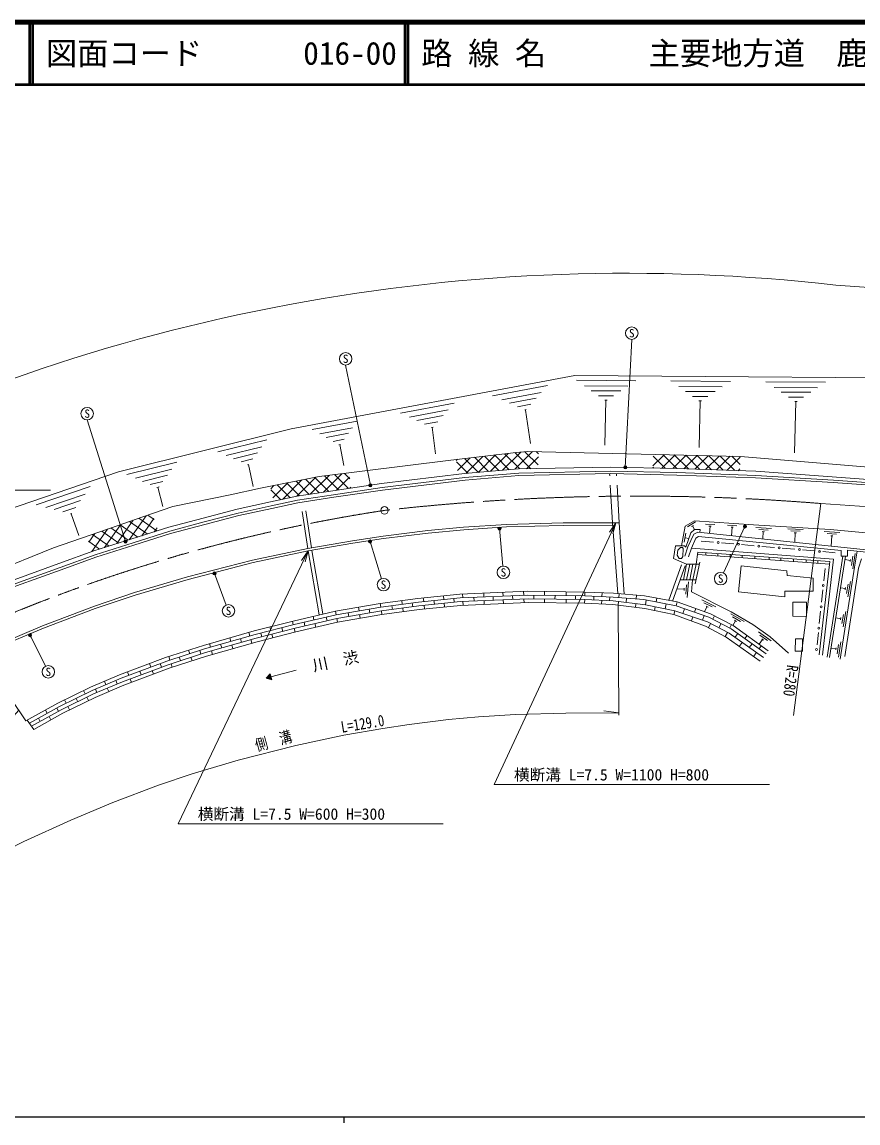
# Model space of a CAD drawing. Units: millimetres at full size, sheet at 1:1000; details may follow other scales. Extents: x 40000 to 680000, y 20000 to 380000.
# Drawn here: x 116563 to 250204, y 204000 to 380000 of the extents above; entities that cross this region are included whole.
import ezdxf
from ezdxf.enums import TextEntityAlignment as Align

# ---------------------------------------------------------------- set-up
doc = ezdxf.new("R2010")
doc.units = ezdxf.units.MM
doc.header["$LTSCALE"] = 1000
doc.linetypes.add('CHAIN', pattern=[18.5, 12, -1.5, 3.5, -1.5])
doc.linetypes.add('DASHED', pattern=[7.5, 6, -1.5])
for name, color, linetype, lineweight in [('M-BGD', 7, 'Continuous', 13), ('M-BMK', 2, 'CHAIN', 13), ('M-BMK-SRVR', 3, 'Continuous', 13), ('M-STR-HTXT', 7, 'Continuous', 13), ('M-STR-STRC', 7, 'Continuous', 13), ('M-TTL', 2, 'Continuous', 140), ('M-TTL-BAND', 7, 'Continuous', 25), ('M-TTL-LINE', 7, 'Continuous', 50)]:
    doc.layers.add(name, color=color, linetype=linetype, lineweight=lineweight)
doc.layers.add('M-BMK-HTXT', color=7, linetype='Continuous')
doc.layers.add('M-TTL-TXT', color=7, linetype='Continuous')
doc.styles.add('ＭＳ ゴシック', font='')
doc.styles.get('ＭＳ ゴシック').set_extended_font_data('MS Gothic')
pattern_1 = [(45, (0, -0), (-898.0256, 898.0256), []), (135, (0, -0), (-898.0256, -898.0256), [])]

# ---------------------------------------------------------------- blocks, each defined once
blk = doc.blocks.new('open_arrow')
at = {"color": 0, "linetype": 'Continuous', "lineweight": -2}
blk.add_lwpolyline([(7.5, 1.25), (0, 0), (7.5, -1.25)], dxfattribs=at)

msp = doc.modelspace()

# ---------------------------------------------------------------- hatches: boundary and pattern name
at = {"layer": 'M-BGD'}
h = msp.add_hatch(dxfattribs=at)
h.set_pattern_fill('USER', color=256, style=0, pattern_type=2)
h.set_pattern_definition(pattern_1)
h.paths.add_polyline_path([(199144, 311310), (197394, 311351), (195538, 311182), (185966, 310073), (186256, 307703), (187305, 307831), (195938, 308552), (199080, 308617)])
h = msp.add_hatch(dxfattribs=at)
h.set_pattern_fill('USER', color=256, style=0, pattern_type=2)
h.set_pattern_definition(pattern_1)
h.paths.add_polyline_path([(231398, 310543), (217472, 310874), (217422, 308700), (221253, 308612), (231319, 308265)])
h = msp.add_hatch(dxfattribs=at)
h.set_pattern_fill('USER', color=256, style=0, pattern_type=2)
h.set_pattern_definition(pattern_1)
h.paths.add_polyline_path([(168845, 307934), (164065, 307335), (160219, 306579), (156231, 305796), (156750, 303379), (160485, 304181), (166251, 305066), (169151, 305492)])
h = msp.add_hatch(dxfattribs=at)
h.set_pattern_fill('USER', color=256, style=0, pattern_type=2)
h.set_pattern_definition([(55, (0, -0), (-1040.323, 728.442), []), (145, (0, -0), (-728.442, -1040.323), [])])
h.paths.add_polyline_path([(138308, 298701), (137365, 301418), (135883, 300904), (131947, 299523), (128868, 298463), (126932, 297797), (127706, 295337), (128027, 295453), (134144, 297376)])
msp.add_hatch(color=256, dxfattribs=at).paths.add_polyline_path([(156220, 275784), (155575, 275096), (156476, 274818)])
at = {"layer": 'M-STR-HTXT'}
for points in [[(213188, 308977, -1), (212832, 308627, -0.41421), (212835, 308980, -0.41421)], [(172441, 306124, -1), (172084, 305773, -0.41421), (172087, 306127, -0.41421)], [(192726, 298832, -1), (193050, 299213, -1)], [(231903, 299276, -0.41421), (232058, 299594, -0.41421), (232376, 299439, -1)], [(133287, 297107, -1), (132930, 296757, -0.41421), (132934, 297111, -0.41421)], [(172081, 296737, -0.41421), (171980, 297076, -0.41421), (172318, 297177, -1)], [(147235, 291630, -1), (147447, 292082, -1)], [(117759, 281742, -1), (117929, 282212, -0.41421), (118079, 281892, -0.41421)]]:
    msp.add_hatch(color=256, dxfattribs=at).paths.add_polyline_path(points)

# ---------------------------------------------------------------- linework, layer by layer
at = {"layer": 'M-BGD'}
for p, q in [((205181, 322727), (214697, 322658)), ((220266, 322617), (229828, 322547)), ((235497, 322506), (245027, 322437)), ((191770, 320243), (200544, 321890)), ((193243, 319604), (199569, 320792)), ((206477, 321817), (213390, 321767)), ((207557, 321059), (212301, 321025)), ((221552, 321708), (228501, 321657)), ((222624, 320950), (227394, 320915)), ((236811, 321597), (243727, 321546)), ((237907, 320839), (242643, 320804)), ((177085, 317487), (185637, 319092)), ((194470, 319072), (198758, 319876)), ((195779, 318503), (197892, 318900)), ((208708, 320251), (211139, 320233)), ((209716, 319544), (210123, 319541)), ((209919, 319542), (209748, 312341)), ((223767, 320142), (226214, 320124)), ((224767, 319434), (225181, 319431)), ((224974, 319433), (224797, 311984)), ((239075, 320030), (241488, 320013)), ((240287, 319321), (240067, 311118)), ((240097, 319323), (240476, 319320)), ((178491, 316835), (184680, 317997)), ((179663, 316292), (183882, 317084)), ((196925, 318006), (197134, 318045)), ((197029, 317960), (197837, 312625)), ((162966, 314836), (170151, 316185)), ((164185, 314149), (169421, 315132)), ((180913, 315713), (183032, 316110)), ((182007, 315206), (182288, 315258)), ((182147, 315232), (182683, 310963)), ((165200, 313577), (168773, 314248)), ((166283, 312966), (168083, 313304)), ((147849, 311266), (155694, 313221)), ((149217, 310680), (154881, 312091)), ((167231, 312432), (167479, 312478)), ((167355, 312455), (167988, 309120)), ((150357, 310191), (154204, 311149)), ((151573, 309669), (153481, 310145)), ((133318, 307646), (141317, 309639)), ((134687, 307060), (140501, 308508)), ((152636, 309213), (152849, 309266)), ((152743, 309239), (153533, 305759)), ((135828, 306571), (139821, 307566)), ((137044, 306050), (139096, 306561)), ((118810, 302808), (127472, 305759)), ((120381, 302393), (126633, 304522)), ((138109, 305593), (138462, 305681)), ((138285, 305637), (139093, 302563)), ((121690, 302046), (125934, 303492)), ((123086, 301677), (125189, 302393)), ((124308, 301353), (124536, 301431)), ((124422, 301392), (125627, 297893)), ((224237, 300082), (222942, 299325)), ((223892, 299533), (223590, 299356)), ((223741, 299445), (224087, 298853)), ((227329, 299652), (225833, 299752)), ((226735, 299391), (226386, 299414)), ((226561, 299403), (226483, 298249)), ((230860, 299483), (229363, 299583)), ((230266, 299222), (229917, 299245)), ((230092, 299234), (230001, 297881)), ((236355, 299059), (233859, 299210)), ((222696, 298300), (222421, 296826)), ((222559, 297563), (223166, 297450)), ((223590, 295876), (224263, 297494)), ((265819, 294129), (224627, 298444)), ((224948, 298853), (224942, 298411)), ((235838, 298790), (234340, 298881)), ((235246, 298525), (234896, 298547)), ((235071, 298536), (235000, 297357)), ((241461, 298852), (238965, 299003)), ((240944, 298583), (239446, 298673)), ((240351, 298318), (240002, 298339)), ((240177, 298329), (240086, 296824)), ((247300, 298380), (244806, 298555)), ((246781, 298116), (245284, 298220)), ((246186, 297857), (245837, 297881)), ((246011, 297869), (245896, 296216)), ((223590, 295876), (246269, 294106)), ((225126, 297021), (227119, 296849)), ((228367, 296741), (230360, 296568)), ((231608, 296460), (233601, 296288)), ((234849, 296180), (236842, 296007)), ((238091, 295899), (240083, 295727)), ((164091, 285228), (162315, 295439)), ((164676, 285366), (162906, 295542)), ((224319, 293312), (224609, 295270)), ((224550, 294874), (245680, 293347)), ((224579, 295272), (245725, 293745)), ((225889, 295178), (225891, 294777)), ((227789, 295041), (227792, 294639)), ((229790, 294896), (229793, 294495)), ((231691, 294759), (231693, 294357)), ((233692, 294614), (233694, 294213)), ((235993, 294448), (235995, 294047)), ((237894, 294311), (237896, 293909)), ((239895, 294166), (239897, 293765)), ((241332, 295619), (243324, 295447)), ((241896, 294021), (241898, 293620)), ((244522, 278762), (246269, 294106)), ((244573, 295339), (246565, 295166)), ((245276, 278475), (247797, 294600)), ((245671, 278413), (248202, 294600)), ((248994, 293917), (248116, 294054)), ((265779, 293730), (248513, 295579)), ((248967, 293744), (249021, 294090)), ((249174, 293130), (249406, 294612)), ((249394, 292589), (249780, 295059)), ((249649, 292851), (250050, 295414)), ((222790, 293318), (222291, 290820)), ((222760, 293318), (224828, 293310)), ((223300, 293316), (222800, 290818)), ((223809, 293314), (223310, 290816)), ((224319, 293312), (223819, 290814)), ((224902, 293678), (224200, 290168)), ((243796, 293884), (243799, 293483)), ((244025, 278818), (245725, 293745)), ((244947, 292653), (244739, 290664)), ((247351, 278150), (249649, 292851)), ((221834, 290822), (224329, 290812)), ((222914, 288014), (223131, 290504)), ((248602, 288094), (248988, 290564)), ((190413, 288103), (190388, 288703)), ((193470, 288227), (193445, 288827)), ((196770, 288362), (196746, 288961)), ((200084, 288358), (200091, 288958)), ((203558, 288317), (203565, 288917)), ((206544, 288282), (206561, 288881)), ((209278, 288159), (209305, 288759)), ((222424, 289311), (221283, 289410)), ((222409, 289137), (222440, 289485)), ((222658, 288538), (222789, 290032)), ((244590, 289245), (244381, 287256)), ((248202, 289422), (247412, 289546)), ((248175, 289249), (248229, 289595)), ((248383, 288635), (248614, 290117)), ((173922, 286464), (173832, 287057)), ((177349, 286920), (177270, 287514)), ((179023, 286537), (178944, 287132)), ((180776, 287350), (180715, 287946)), ((182485, 286922), (182423, 287519)), ((183993, 287680), (183931, 288277)), ((184115, 286486), (184054, 287083)), ((185657, 287248), (185595, 287845)), ((187029, 287965), (187004, 288565)), ((187077, 286766), (187053, 287366)), ((188827, 287438), (188803, 288037)), ((190461, 286904), (190437, 287504)), ((191883, 287562), (191859, 288162)), ((193519, 287028), (193494, 287628)), ((195025, 287690), (195000, 288290)), ((196819, 287163), (196795, 287762)), ((198401, 287778), (198408, 288378)), ((200070, 287158), (200077, 287758)), ((201766, 287738), (201773, 288338)), ((203544, 287117), (203551, 287717)), ((205021, 287700), (205028, 288300)), ((206510, 287082), (206527, 287682)), ((207955, 287618), (207982, 288217)), ((209225, 286960), (209251, 287560)), ((210491, 287504), (210518, 288104)), ((211866, 286770), (211916, 287368)), ((211969, 288005), (212018, 288603)), ((213132, 287212), (213189, 287904)), ((214646, 286412), (214695, 287011)), ((214759, 287774), (214808, 288372)), ((216216, 286815), (216359, 287598)), ((217931, 287287), (218044, 287907)), ((219388, 286188), (219530, 286969)), ((221130, 286652), (221307, 287313)), ((227474, 286538), (225236, 287654)), ((226893, 286493), (225550, 287162)), ((166776, 285246), (166657, 285834)), ((168829, 284987), (168728, 285578)), ((170437, 285870), (170336, 286461)), ((170638, 284687), (170537, 285278)), ((172153, 285554), (172052, 286145)), ((174102, 285277), (174012, 285870)), ((175765, 286104), (175686, 286698)), ((177507, 285730), (177428, 286325)), ((180899, 286156), (180838, 286753)), ((217681, 285914), (217788, 286505)), ((220768, 285304), (220924, 285885)), ((222197, 285453), (222463, 286195)), ((224067, 285645), (224282, 286243)), ((225332, 284390), (225594, 285121)), ((226088, 286559), (225680, 285741)), ((226244, 286481), (225931, 286637)), ((232018, 284156), (229860, 285418)), ((244232, 285838), (244024, 283849)), ((247631, 283830), (247863, 285312)), ((247851, 283290), (248237, 285760)), ((159934, 283628), (159787, 284210)), ((161796, 283453), (161658, 284037)), ((163233, 284409), (163095, 284993)), ((163509, 283241), (163371, 283825)), ((165342, 284290), (165204, 284874)), ((167015, 284069), (166896, 284657)), ((223570, 284261), (223802, 284908)), ((226286, 283175), (226638, 283854)), ((226991, 284536), (227267, 285069)), ((227966, 283150), (228326, 283846)), ((229700, 283135), (229976, 283667)), ((231434, 284150), (230140, 284907)), ((230636, 284269), (230212, 283545)), ((230787, 284181), (230485, 284358)), ((247451, 284617), (246660, 284741)), ((247424, 284444), (247478, 284790)), ((152991, 281844), (152827, 282421)), ((154898, 281734), (154750, 282316)), ((156346, 282719), (156199, 283301)), ((156641, 281556), (156493, 282138)), ((158253, 282583), (158105, 283165)), ((160229, 282465), (160082, 283046)), ((228984, 281750), (229333, 282425)), ((230538, 281625), (230989, 282254)), ((232126, 281438), (232476, 281925)), ((236315, 281062), (234285, 282521)), ((235734, 281110), (234516, 281986)), ((243875, 282431), (243666, 280442)), ((146676, 280051), (146512, 280628)), ((148481, 279940), (148317, 280517)), ((149958, 280983), (149794, 281560)), ((150286, 279828), (150122, 280406)), ((151670, 280845), (151506, 281422)), ((153318, 280689), (153155, 281266)), ((231221, 280176), (231684, 280821)), ((232830, 280017), (233264, 280621)), ((234401, 279805), (234751, 280293)), ((234950, 281304), (234403, 280543)), ((235092, 281202), (234807, 281407)), ((246696, 279791), (245906, 279914)), ((246669, 279618), (246723, 279964)), ((246877, 279004), (247109, 280486)), ((247096, 278463), (247482, 280933)), ((140213, 277993), (140028, 278564)), ((141896, 277908), (141711, 278479)), ((143389, 279023), (143204, 279594)), ((143760, 277882), (143575, 278453)), ((145163, 278968), (144978, 279539)), ((147003, 278897), (146840, 279474)), ((233499, 278548), (233976, 279213)), ((137149, 276873), (136939, 277435)), ((138858, 276871), (138648, 277433)), ((140583, 276851), (140398, 277422)), ((156348, 275301), (160408, 276377)), ((129957, 274065), (129723, 274618)), ((131786, 274188), (131552, 274741)), ((133632, 275560), (133422, 276122)), ((134052, 274435), (133842, 274997)), ((135604, 275656), (135394, 276218)), ((137569, 275749), (137359, 276311)), ((155575, 275096), (156220, 275784)), ((155575, 275096), (156476, 274818)), ((156476, 274818), (156220, 275784)), ((126658, 272592), (126393, 273130)), ((128533, 272811), (128299, 273363)), ((130424, 272960), (130191, 273513)), ((123643, 271105), (123378, 271643)), ((125471, 271337), (125205, 271875)), ((127189, 271516), (126924, 272054)), ((120603, 269488), (120313, 270013)), ((122421, 269809), (122131, 270334)), ((124174, 270028), (123908, 270567)), ((118446, 266922), (117400, 268401)), ((119482, 268182), (119192, 268707)), ((121184, 268438), (120894, 268963))]:
    msp.add_line(p, q, dxfattribs=at)
at = {"layer": 'M-BGD', "linetype": 'DASHED'}
for p, q in [((210943, 299945), (210489, 307802)), ((212045, 299947), (211592, 307784)), ((162244, 295845), (161113, 303215)), ((162837, 295936), (161706, 303306)), ((219983, 287554), (223025, 296078)), ((220578, 287436), (223590, 295876))]:
    msp.add_line(p, q, dxfattribs=at)
at = {"layer": 'M-BGD'}
for points in [[(82576, 288939), (104222, 298633), (131977, 308085), (159611, 314970), (204938, 323479), (274365, 322974), (359528, 310657), (427969, 305790), (474057, 303782)], [(78186, 274949), (79018, 275531), (81869, 279020), (88360, 282608), (92660, 283549), (94049, 284100), (108112, 290592), (111562, 291913), (121590, 295958), (131947, 299523), (135883, 300904), (140698, 302575), (149857, 304395), (154698, 305495), (164065, 307335), (185121, 309975), (195538, 311182), (197394, 311351), (231398, 310543), (255078, 308596)], [(92682, 279435), (93824, 280039), (97833, 282232), (101542, 284092), (106916, 286614), (111690, 288591), (115556, 290241), (122664, 292818), (128235, 294837), (134340, 296756), (140192, 298619), (145693, 300081), (151111, 301507), (156405, 302640), (160603, 303542), (166347, 304423), (174124, 305565), (187372, 307184), (195971, 307902), (210664, 308206), (221234, 307962), (233850, 307527), (246267, 306776), (258951, 305867)], [(95523, 281710), (97531, 282808), (101258, 284677), (106653, 287208), (111438, 289190), (115318, 290846), (122443, 293429), (128027, 295453), (134144, 297376), (140009, 299243), (145527, 300710), (150960, 302140), (156269, 303276), (160485, 304181), (166251, 305066), (174037, 306209), (187305, 307831), (195938, 308552), (210665, 308856), (221253, 308612), (233881, 308176), (258987, 306316)], [(92869, 279082), (94013, 279687), (98019, 281878), (101716, 283732), (107077, 286248), (111845, 288222), (115703, 289869), (122801, 292442), (128364, 294458), (134461, 296375), (140304, 298235), (145796, 299695), (151204, 301118), (156489, 302249), (160675, 303148), (166406, 304027), (174177, 305168), (187413, 306786), (195992, 307503), (210663, 307806), (221222, 307562), (233832, 307128), (246240, 306377), (258918, 305469)], [(90139, 269413), (97820, 273440), (103715, 276396), (112145, 280248), (119832, 283480), (128147, 286609), (134540, 288782), (143028, 291292), (153408, 293968), (162237, 295832), (169398, 297078), (174323, 297807), (181437, 298709), (187164, 299227), (194020, 299682), (203063, 299932), (210943, 299945)], [(90332, 269062), (98003, 273084), (103888, 276035), (112305, 279882), (119980, 283108), (128282, 286233), (134661, 288401), (143135, 290907), (153499, 293578), (162313, 295439), (169461, 296683), (174377, 297411), (181481, 298312), (187195, 298828), (194039, 299282), (203069, 299532), (210974, 299545)], [(212846, 288535), (212045, 299947), (210943, 299945), (211837, 288618)], [(224049, 300268), (222600, 299420), (222009, 296249)], [(224049, 300268), (233476, 299635), (245746, 298893), (257792, 297771), (262392, 297331), (268838, 296357)], [(222661, 296035), (223477, 298321), (224065, 298853), (224948, 298853)], [(223025, 296078), (223948, 298150), (224627, 298444)], [(247502, 295505), (224734, 297772), (224263, 297494)], [(222790, 293318), (220704, 294231), (221008, 296249), (222492, 296249), (222661, 296035)], [(247502, 295505), (247507, 294600), (248513, 294600), (248513, 295579)], [(248077, 278587), (250283, 292700), (250758, 294165)], [(239083, 279094), (236151, 281729), (233417, 283694), (229938, 285728), (223579, 288898), (223746, 290814)], [(116040, 269980), (107025, 259913), (103095, 258823), (114783, 271874), (117172, 268275), (122268, 271095), (127510, 273681), (132170, 275654), (139506, 278394), (145553, 280356), (153693, 282667), (159924, 284244), (166657, 285834), (173832, 287057), (179852, 287858), (186558, 288547), (197438, 288990), (206561, 288881), (211131, 288677), (216063, 288268), (221307, 287313), (226627, 285400), (230236, 283533), (235871, 279489)], [(117749, 267908), (122546, 270564), (127760, 273135), (132392, 275096), (139704, 277828), (145727, 279782), (153849, 282087), (160066, 283661), (166776, 285246), (173922, 286464), (179923, 287262), (186601, 287948), (197446, 288389), (206544, 288282), (211093, 288078), (215985, 287672), (221130, 286652), (226386, 284849), (229922, 283020), (235521, 279001)], [(118097, 267415), (122824, 270032), (128010, 272590), (132614, 274539), (139901, 277261), (145902, 279208), (154004, 281508), (160209, 283079), (166896, 284657), (174012, 285870), (179993, 286666), (186644, 287349), (197455, 287789), (206527, 287682), (211055, 287479), (216216, 286815), (220923, 285885), (226155, 284110), (229600, 282283), (235106, 278420)], [(118446, 266922), (123102, 269500), (128260, 272044), (132836, 273981), (140099, 276694), (146077, 278634), (154160, 280928), (160352, 282496), (167015, 284069), (174102, 285277), (180063, 286070), (186687, 286750), (197464, 287189), (206510, 287082), (211003, 286881), (216120, 286223), (220768, 285304), (225812, 283425), (229119, 281679), (234540, 277804)]]:
    msp.add_lwpolyline(points, dxfattribs=at)
for points in [[(222250, 295842), (222230, 294547), (222012, 294241), (221639, 294241), (221286, 294750), (221381, 295571), (221809, 296005), (222135, 296005)], [(231537, 293077), (231099, 288883), (238530, 288106), (238530, 289008), (243062, 289008), (243062, 291074), (238888, 291523), (238816, 292257)], [(239814, 284997), (241974, 284983), (241989, 287246), (239814, 287259)], [(240196, 281403), (240143, 279435), (241338, 279435), (241338, 281403)]]:
    msp.add_lwpolyline(points, close=True, dxfattribs=at)
for centre in [(227866, 296784), (231107, 296504), (234348, 296223), (237589, 295943), (240830, 295662), (244071, 295382), (244660, 289918), (244303, 286511), (243945, 283103), (243588, 279696)]:
    msp.add_circle(centre, 150, dxfattribs=at)
at = {"layer": 'M-BMK'}
msp.add_lwpolyline([(244250, 303026), (252009, 302493), (261414, 301551), (269232, 300593), (273713, 299964), (406586, 280408)], dxfattribs=at)
for centre, radius, start, end in [((215029, -55786), 360000, 85.34409, 96.4621), ((213442, 44858), 260000, 98.61134, 120.43587)]:
    msp.add_arc(centre, radius, start, end, dxfattribs=at)
at = {"layer": 'M-BMK-SRVR'}
msp.add_circle((174512, 301927), 600, dxfattribs=at)
at = {"layer": 'M-STR-HTXT'}
for p, q in [((213010, 308802), (214039, 329257)), ((172262, 305948), (168299, 325164)), ((133109, 296932), (126986, 316397)), ((244250, 303026), (239874, 269134)), ((232139, 299357), (228679, 291921)), ((192888, 299023), (193433, 293013)), ((172200, 296957), (174048, 291014)), ((147341, 291856), (149223, 286802)), ((211993, 269195), (211891, 286800)), ((117844, 281977), (120331, 277012)), ((211991, 269547), (209560, 269885))]:
    msp.add_line(p, q, dxfattribs=at)
for points in [[(246651, 337944), (254955, 337373), (265287, 336338), (273795, 335296), (278696, 334607), (411682, 315035)], [(83489, 279916), (82196, 305184), (121104, 305184)], [(211494, 299946), (192060, 258089), (236083, 258089)], [(162313, 295439), (141511, 251808), (183909, 251808)], [(106187, 243502), (111693, 246389), (116851, 248975), (124356, 252405), (131080, 255232), (138395, 257985), (143745, 259803), (151135, 261988), (160345, 264362), (167985, 265975), (174230, 267062), (178461, 267688), (184720, 268482), (189539, 268918), (195447, 269309), (203510, 269533), (211991, 269547)]]:
    msp.add_lwpolyline(points, dxfattribs=at)
for centre in [(213010, 308802), (172262, 305948), (192888, 299023), (232139, 299357), (133109, 296932), (172200, 296957), (147341, 291856), (117844, 281977)]:
    msp.add_circle(centre, 250, dxfattribs=at)
msp.add_arc((213303, 45217), 294620, 83.50088, 117.62111, dxfattribs=at)
at = {"layer": 'M-STR-STRC'}
for centre in [(214039, 330257), (168299, 326164), (126986, 317397), (193523, 292017), (174345, 290059), (228249, 291019), (149572, 285865), (120764, 276111)]:
    msp.add_circle(centre, 1000, dxfattribs=at)
at = {"layer": 'M-TTL'}
msp.add_line((680000, 380000), (40000, 380000), dxfattribs=at)
at = {"layer": 'M-TTL-BAND'}
for p, q in [((40000, 205000), (579000, 205000)), ((168000, 205000), (168000, 204000))]:
    msp.add_line(p, q, dxfattribs=at)
at = {"layer": 'M-TTL-LINE'}
for p, q in [((117750, 380000), (117750, 370000)), ((118250, 380000), (118250, 370000)), ((177750, 380000), (177750, 370000)), ((178250, 380000), (178250, 370000)), ((40000, 370000), (680000, 370000))]:
    msp.add_line(p, q, dxfattribs=at)

# ---------------------------------------------------------------- block references
at = {"layer": 'M-STR-HTXT', "xscale": 240, "yscale": 240}
for p, rotation in [((211494, 299946), 245.1), ((162313, 295439), 244.5)]:
    msp.add_blockref('open_arrow', p, dxfattribs=dict(at, rotation=rotation))

# ---------------------------------------------------------------- texts
at = {"layer": 'M-BMK-HTXT', "style": 'ＭＳ ゴシック'}
msp.add_text('川  渋', height=1833, rotation=11.899, dxfattribs=at).set_placement((163314, 275641), align=Align.BOTTOM_LEFT)
at = {"layer": 'M-STR-HTXT', "style": 'ＭＳ ゴシック', "width": 0.8}
msp.add_text('R=280', height=1833, rotation=262.643, dxfattribs=at).set_placement((240702, 277057), align=Align.TOP_LEFT)
for s, rotation, p in [('L=129.0', 9.287, (171238, 266394)), ('側\u3000溝', 15.123, (157147, 263685))]:
    msp.add_text(s, height=1833, rotation=rotation, dxfattribs=at).set_placement(p, align=Align.BOTTOM_CENTER)
at = {"layer": 'M-STR-HTXT', "style": 'ＭＳ ゴシック'}
for s, p in [(' 横断溝 L=7.5 W=1100 H=800', (193960, 258205)), (' 横断溝 L=7.5 W=600 H=300', (143411, 251924))]:
    msp.add_text(s, height=1833, dxfattribs=at).set_placement(p, align=Align.BOTTOM_LEFT)
at = {"layer": 'M-STR-STRC', "style": 'ＭＳ ゴシック'}
for p in [(214039, 330257), (168299, 326164), (126986, 317397), (193523, 292017), (174345, 290059), (228249, 291019), (149572, 285865), (120764, 276111)]:
    msp.add_text('S', height=1320, dxfattribs=at).set_placement(p, align=Align.MIDDLE_CENTER)
at = {"layer": 'M-TTL-TXT', "style": 'ＭＳ ゴシック'}
for s, p in [('図面コード', (120380, 375000)), ('016-00', (161521, 375000)), ('路 線 名', (180380, 375000)), ('主要地方道\u3000鹿野吉賀線', (216734, 375000))]:
    msp.add_text(s, height=3666, dxfattribs=at).set_placement(p, align=Align.MIDDLE_LEFT)

doc.saveas('drawing.dxf')
